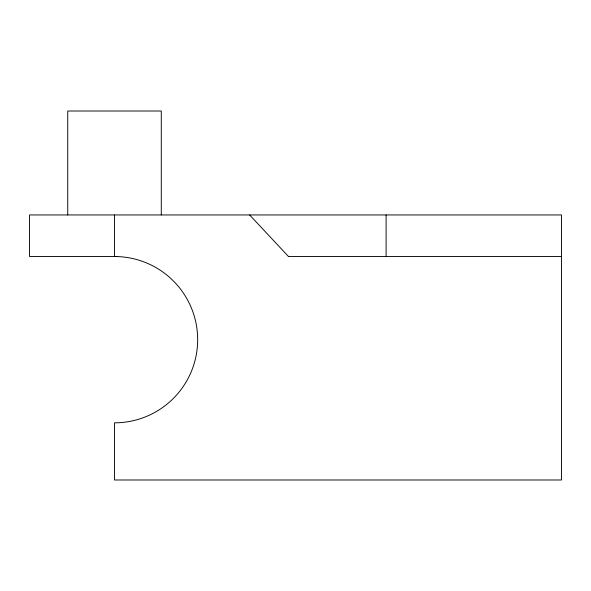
<?xml version="1.0" encoding="UTF-8"?>
<svg xmlns="http://www.w3.org/2000/svg" width="591" height="591" viewBox="0 0 591 591"><rect width="100%" height="100%" fill="white"/><g stroke="black" fill="none" stroke-linecap="round" stroke-linejoin="round"><path stroke-width="0.89" d="M117.107 256.524L29.55 256.524L29.55 214.947L561.45 214.947L561.45 479.988L114.514 479.988L114.514 422.824A83.154 83.154 0 0 0 197.667 339.677A83.154 83.154 0 0 0 114.514 256.524L114.514 214.947M288.364 256.524L561.45 256.524M249.631 214.947L288.497 256.524M386.1 214.947L386.1 256.524M161.284 214.947L161.284 111.012L67.743 111.012L67.743 214.947"/></g></svg>
